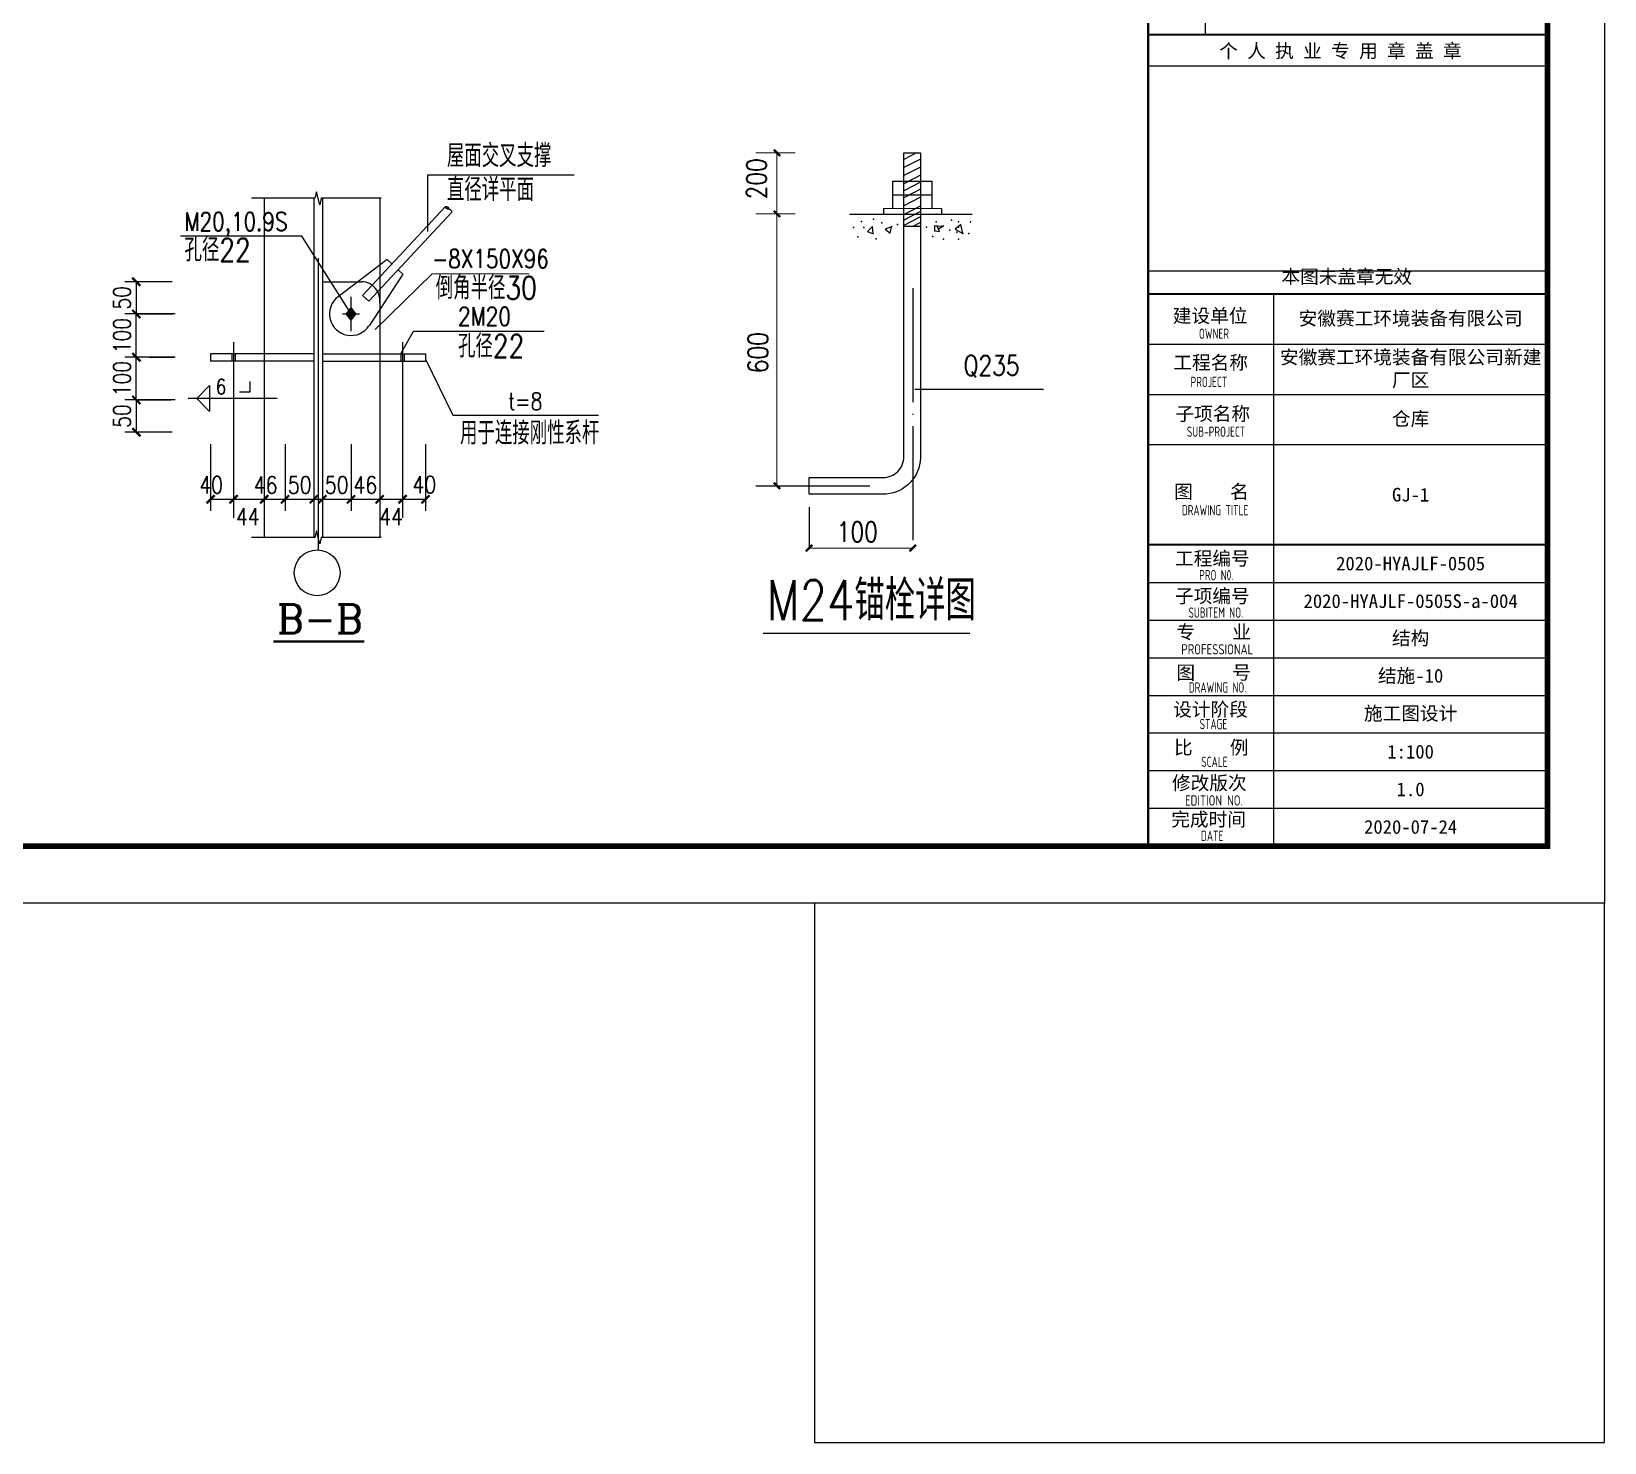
# Model space of a CAD drawing. Extents: x 1885024 to 3341100, y 16453725 to 19955423.
# Drawn here: x 3195906 to 3223489, y 18400059 to 18424800 of the extents above; entities that cross this region are included whole.
import ezdxf
from ezdxf.enums import TextEntityAlignment as Align

# ---------------------------------------------------------------- set-up
doc = ezdxf.new("R2010")
doc.units = 0
doc.header["$LTSCALE"] = 1000
doc.header["$MEASUREMENT"] = 0
for name, pattern in [('DOTE', [2.42, 2, -0.2, 0.02, -0.2]), ('x1', [2.5, 1.5, -1]), ('Z', [36, 30, -2.5, 1, -2.5])]:
    doc.linetypes.add(name, pattern=pattern)
for name, color, linetype in [('1', 7, 'Continuous'), ('DOTE', 1, 'DOTE'), ('GRID', 253, 'Z'), ('GY_QZ', 4, 'Continuous'), ('PUB_TEXT', 7, 'Continuous'), ('PUB_TITLE', 4, 'Continuous'), ('S', 2, 'Continuous'), ('TK', 4, 'Continuous'), ('X1', 2, 'x1'), ('XIANGTU', 7, 'Continuous')]:
    doc.layers.add(name, color=color, linetype=linetype)
doc.layers.add('10', color=7, linetype='Continuous', lineweight=35)
doc.layers.add('DIM', color=3, linetype='Continuous', lineweight=0)
doc.styles.add('1', font='COMPLEX.SHX', dxfattribs={"bigfont": 'ST64S.SHX'})
doc.styles.add('_HZDX', font='txt.shx', dxfattribs={"width": 0.8, "bigfont": 'HZDX.shx'})
doc.styles.add('_HZTXT', font='txt.shx', dxfattribs={"width": 0.8, "bigfont": 'hztxt.shx'})
doc.styles.add('DIM', font='txt_____.ttf')
doc.styles.add('TSSD_REIN', font='tssdeng.shx', dxfattribs={"width": 0.7, "bigfont": 'tssdchn.shx'})
doc.styles.add('图签宋体', font='', dxfattribs={"height": 300})
doc.styles.get('图签宋体').set_extended_font_data('NSimSun')

# ---------------------------------------------------------------- blocks, each defined once
blk = doc.blocks.new('GeYuanFrame_35276122', base_point=(18.76, 4.34))
at = {"layer": 'GY_QZ'}
for points in [[(542.77, 196.64), (602.76, 196.64), (602.76, 156.64), (542.81, 156.64)], [(532.76, 151.14), (602.76, 151.14), (602.76, 115.16), (532.76, 115.16)]]:
    blk.add_lwpolyline(points, close=True, dxfattribs=at)
at = {"layer": 'PUB_TITLE'}
blk.add_lwpolyline([(554.76, 14.34), (554.76, 111.14)], dxfattribs=at)
at = {"layer": 'TK'}
for p, q in [((532.76, 102.34), (602.76, 102.34)), ((532.76, 93.54), (602.76, 93.54)), ((532.76, 84.74), (554.76, 84.74)), ((532.76, 84.74), (602.76, 84.74)), ((532.76, 67.18), (602.76, 67.18)), ((532.76, 67.14), (602.76, 67.14)), ((532.76, 60.58), (602.76, 60.58)), ((532.76, 53.98), (602.76, 53.98)), ((532.76, 47.38), (602.76, 47.38)), ((532.76, 40.78), (602.76, 40.78)), ((532.76, 34.18), (602.76, 34.18)), ((532.76, 27.58), (602.76, 27.58)), ((532.76, 20.98), (602.76, 20.98)), ((532.76, 14.34), (602.76, 14.34))]:
    blk.add_line(p, q, dxfattribs=at)
for points in [[(18.76, 424.34), (612.76, 424.34), (612.76, 4.34), (18.76, 4.34), (18.76, 424.34)], [(532.76, 151.14), (602.76, 151.14)]]:
    blk.add_lwpolyline(points, dxfattribs=at)
at = {"layer": 'TK', "const_width": 1}
blk.add_lwpolyline([(602.76, 414.34), (43.76, 414.34), (43.76, 14.34), (602.76, 14.34)], close=True, dxfattribs=at)
at = {"layer": 'TK'}
for points, const_width in [([(532.76, 414.34), (532.76, 14.34)], 0.4), ([(532.76, 156.64), (602.76, 156.64)], 0.35), ([(532.76, 111.14), (602.76, 111.14)], 0.35), ([(532.76, 67.18), (602.76, 67.18)], 0.35)]:
    blk.add_lwpolyline(points, dxfattribs=dict(at, const_width=const_width))
at = {"layer": 'TK', "style": '图签宋体'}
for s, p in [('个 人 执 业 专 用 章 盖 章', (545.19, 152.58)), ('本图未盖章无效', (556.1, 113.01)), ('建设单位', (537.06, 106.14)), ('工程名称', (537.14, 97.93)), ('子项名称', (537.52, 88.95)), ('图    名', (537.3, 75.3)), ('工程编号', (537.44, 63.58)), ('子项编号', (537.44, 57)), ('专    业', (537.68, 50.69)), ('图    号', (537.69, 43.58)), ('设计阶段', (537.12, 37.12)), ('比    例', (537.26, 30.44)), ('修改版次', (536.91, 24.22)), ('完成时间', (536.79, 17.83))]:
    blk.add_text(s, height=2.4, dxfattribs=at).set_placement(p)
at = {"layer": 'TK', "style": 'TSSD_REIN'}
for s, width, p in [('OWNER', 0.7, (541.65, 103.29)), ('PROJECT', 0.7, (540.19, 94.83)), ('SUB-PROJECT', 0.7, (539.53, 86.11)), ('DRAWING TITLE', 0.7, (538.64, 72.34)), ('PRO N0.', 0.7, (541.68, 60.96)), ('SUBITEM NO.', 0.7, (539.82, 54.39)), ('PROFESSIONAL', 0.8, (538.55, 47.95)), ('DRAWING NO.', 0.7, (539.86, 41.26)), ('STAGE', 0.7, (541.76, 34.84)), ('SCALE', 0.7, (542.05, 28.23)), ('EDITION NO.', 0.8, (539.2, 21.45)), ('DATE', 0.7, (542, 15.26))]:
    blk.add_text(s, height=1.8, dxfattribs=dict(at, width=width)).set_placement(p)
at = {"layer": 'TK', "char_height": 2.4, "width": 48, "attachment_point": 5, "style": '图签宋体'}
for s, insert in [('安徽赛工环境装备有限公司', (578.76, 106.74)), ('安徽赛工环境装备有限公司新建厂区', (578.76, 97.94)), ('仓库', (578.76, 89.14)), ('GJ-1', (578.76, 75.94)), ('2020-HYAJLF-0505', (578.76, 63.88)), ('2020-HYAJLF-0505S-a-004', (578.76, 57.28)), ('结构', (578.76, 50.68)), ('结施-10', (578.76, 44.08)), ('施工图设计', (578.76, 37.48)), ('1:100', (578.76, 30.88)), ('1.0', (578.76, 24.28)), ('2020-07-24', (578.76, 17.69))]:
    blk.add_mtext(s, dxfattribs=dict(at, insert=insert))
blk = doc.blocks.new('d')
at = {"linetype": 'Continuous', "const_width": 40}
for points in [[(0, 0), (-71, -71)], [(0, 0), (71, 71)]]:
    blk.add_lwpolyline(points, dxfattribs=at)
blk = doc.blocks.new('YHKKK')
for p, q in [((644110, 276598), (644110, 277586)), ((644110, 277586), (646663, 277586)), ((641911, 276517), (639798, 276517)), ((642771, 275159), (641911, 276517)), ((643641, 274463), (643864, 274860)), ((643864, 274860), (646139, 274860)), ((640319, 274463), (640319, 274333)), ((642121, 274463), (640319, 274463)), ((642271, 274463), (644072, 274463)), ((644072, 274463), (644072, 274333)), ((642121, 274333), (640319, 274333)), ((642271, 274333), (644072, 274333)), ((644072, 274371), (644546, 273391)), ((641007, 273982), (641007, 273792)), ((641007, 273792), (640826, 273792)), ((644546, 273391), (647086, 273391))]:
    blk.add_line(p, q)
at = {"color": 7, "linetype": 'ByBlock'}
for p, q in [((639650, 275721), (638825, 275721)), ((639025, 275720), (639025, 275160)), ((639700, 275159), (638825, 275159)), ((639650, 275159), (638825, 275159)), ((639025, 274405), (639025, 275158)), ((639700, 274404), (638825, 274404)), ((639700, 274404), (638825, 274404)), ((639025, 273660), (639025, 274403)), ((639700, 273659), (638825, 273659)), ((639650, 273659), (638825, 273659)), ((639025, 273658), (639025, 273097)), ((639650, 273096), (638825, 273096)), ((640322, 272889), (640322, 271726)), ((640721, 272889), (640721, 271726)), ((641620, 272889), (641620, 271726)), ((642271, 272889), (642271, 271726)), ((642771, 272889), (642771, 271726)), ((642771, 272889), (642771, 271726)), ((643272, 272889), (643272, 271726)), ((643272, 272889), (643272, 271726)), ((643671, 272889), (643671, 271726)), ((643671, 272889), (643671, 271726)), ((643671, 272889), (643671, 271726)), ((644070, 272889), (644070, 271726)), ((640322, 271926), (642771, 271926)), ((642270, 271926), (642269, 271926)), ((642770, 271926), (642769, 271926)), ((642771, 271926), (643272, 271926)), ((642772, 271926), (642773, 271926)), ((643273, 271926), (643670, 271926)), ((643273, 271926), (643274, 271926)), ((643670, 271926), (643669, 271926)), ((643671, 271926), (644070, 271926)), ((644071, 271926), (644072, 271926))]:
    blk.add_line(p, q, dxfattribs=at)
at = {"color": 7}
for p, q in [((639025, 275159), (639659, 275159)), ((639249, 274404), (639684, 274404)), ((639025, 273659), (639630, 273659))]:
    blk.add_line(p, q, dxfattribs=at)
blk.add_circle((642180, 270643), 400)
at = {"layer": '10'}
blk.add_solid([(642771, 275289), (642671, 275159), (642871, 275159), (642771, 275029)], dxfattribs=at)
at = {"layer": 'DIM'}
for p, q in [((643190, 274889), (644189, 275860)), ((644189, 275860), (645881, 275860))]:
    blk.add_line(p, q, dxfattribs=at)
at = {"layer": 'DOTE', "linetype": 'DOTE', "ltscale": 200}
for p, q in [((642771, 274859), (642771, 275459)), ((642621, 275159), (642921, 275159)), ((640721, 274667), (640721, 271601)), ((643671, 274667), (643671, 271601))]:
    blk.add_line(p, q, dxfattribs=at)
at = {"layer": 'GRID'}
blk.add_line((642196, 276130), (642196, 271042), dxfattribs=at)
at = {"layer": 'S'}
for p, q in [((641258, 277178), (641258, 271260)), ((642121, 277178), (642121, 271260)), ((642271, 277178), (642271, 271260)), ((644421, 277036), (642971, 275483)), ((644531, 276933), (643081, 275381)), ((643272, 277178), (643272, 275704)), ((643401, 276108), (642544, 275458)), ((643401, 276108), (643483, 276031)), ((643675, 275852), (643085, 274953)), ((643593, 275929), (643675, 275852)), ((642971, 275483), (643081, 275381)), ((643272, 275346), (643272, 274463)), ((640691, 274463), (640691, 274333)), ((640751, 274463), (640751, 274333)), ((643272, 274614), (643272, 274204)), ((643641, 274463), (643641, 274333)), ((643701, 274463), (643701, 274333)), ((643272, 274333), (643272, 273471)), ((643272, 273114), (643272, 271260))]:
    blk.add_line(p, q, dxfattribs=at)
blk.add_lwpolyline([(644531, 276933, 0.45), (644476, 276984, -0.45), (644421, 277036, -0.45), (644476, 276984)], format="xyb", dxfattribs=at)
for centre, radius, start, end in [((642949, 275395), 326, 351.422, 88.2793), ((642771, 275159), 375, 127.2096, 326.7069)]:
    blk.add_arc(centre, radius, start, end, dxfattribs=at)
at = {"layer": 'X1'}
for p, q in [((642271, 275721), (642959, 275721)), ((643272, 275704), (643272, 274614)), ((643272, 274204), (643272, 273114))]:
    blk.add_line(p, q, dxfattribs=at)
at = {"layer": 'XIANGTU'}
for points in [[(643296, 277178), (642252, 277178), (642224, 277065), (642167, 277290), (642139, 277178), (641033, 277178)], [(641481, 273684), (639928, 273684)], [(643296, 271260), (642252, 271260), (642224, 271148), (642167, 271373), (642139, 271260), (641033, 271260)]]:
    blk.add_lwpolyline(points, dxfattribs=at)
blk.add_lwpolyline([(642282, 275196, 0, 75, 0), (642124, 274898, 0, 0, 0), (641456, 273637, 0, 0, 0)], format="xyseb", dxfattribs=at)
blk.add_lwpolyline([(640078, 273684), (640303, 273909), (640303, 273459)], close=True, dxfattribs=at)
at = {"layer": 'XIANGTU', "const_width": 40.5}
blk.add_lwpolyline([(643001, 269446), (641417, 269446)], dxfattribs=at)
at = {"color": 7, "linetype": 'ByBlock'}
for p, rotation in [((639025, 275721), 90), ((639025, 275159), 90), ((639025, 275159), 270), ((639025, 274404), 270), ((639025, 274404), 90), ((639025, 273659), 270), ((639025, 273659), 90), ((639025, 273096), 270), ((642771, 271926), 180), ((643272, 271926), 180), ((643272, 271926), 180), ((644070, 271926), 180)]:
    blk.add_blockref('d', p, dxfattribs=dict(at, rotation=rotation))
for p in [(640322, 271926), (640721, 271926), (641258, 271926), (641620, 271926), (642121, 271926), (642271, 271926), (642771, 271926), (643671, 271926), (643671, 271926)]:
    blk.add_blockref('d', p, dxfattribs=at)
at = {"style": '_HZTXT', "width": 0.8}
for s, height, p in [('M20,10.9S', 320, (639865, 276611)), ('-8X150X96', 320, (644181, 275962)), ('2M20', 320, (644638, 274957)), ('t=8', 300, (645513, 273484))]:
    blk.add_text(s, height=height, dxfattribs=at).set_placement(p)
at = {"color": 7, "linetype": 'ByBlock', "char_height": 300, "attachment_point": 5, "rotation": 90, "style": '_HZTXT'}
for s, insert in [('\\A1;50', (638775, 275440)), ('\\A1;100', (638775, 274781)), ('\\A1;100', (638775, 274031)), ('\\A1;50', (638775, 273378))]:
    blk.add_mtext(s, dxfattribs=dict(at, insert=insert))
at = {"color": 7, "linetype": 'ByBlock', "char_height": 300, "attachment_point": 5, "style": '_HZTXT'}
for s, insert in [('\\A1;40', (640332, 272178)), ('46', (641282, 272176)), ('\\A1;50', (641876, 272176)), ('\\A1;50', (642521, 272176)), ('46', (643021, 272176)), ('\\A1;40', (644050, 272181)), ('44', (640970, 271623)), ('44', (643471, 271623))]:
    blk.add_mtext(s, dxfattribs=dict(at, insert=insert))
at = {"layer": '1', "color": 0, "linetype": 'Continuous', "style": '1'}
blk.add_text('B-B', height=500, dxfattribs=at).set_placement((642229, 269840), align=Align.MIDDLE)
at = {"layer": 'PUB_TEXT', "style": '_HZDX', "width": 0.8}
for s, p in [('屋面交叉支撑', (644444, 277721)), ('直径详平面', (644444, 277129)), ('孔径22', (639865, 276077)), ('倒角半径30', (644249, 275415)), ('孔径22', (644638, 274399)), ('用于连接刚性系杆', (644673, 272882))]:
    blk.add_text(s, height=400, dxfattribs=at).set_placement(p)
at = {"layer": 'XIANGTU', "style": '_HZTXT', "width": 0.8}
blk.add_text('6', height=263, dxfattribs=at).set_placement((640593, 273759), align=Align.RIGHT)

msp = doc.modelspace()

# ---------------------------------------------------------------- linework, layer by layer
at = {"linetype": 'ByBlock'}
for p, q in [((3208978.8, 18422672.5), (3208980, 18422672.5)), ((3208978.8, 18421601), (3208980, 18421601)), ((3208979.2, 18416832.6), (3208980, 18416832.6)), ((3209540.9, 18415742.2), (3209541.7, 18415742.2)), ((3211358.9, 18415742.2), (3211359.7, 18415742.2))]:
    msp.add_line(p, q, dxfattribs=at)
for p, q in [((3211422.8, 18422672.5), (3211202.3, 18422557.9)), ((3211492, 18422563.4), (3211202.3, 18422412.8)), ((3211492, 18422563.4), (3211202.3, 18422412.8)), ((3211492, 18422422.5), (3211202.3, 18422271.9)), ((3211492, 18422281.5), (3211202.3, 18422131)), ((3211007.7, 18422176.2), (3211695.4, 18422176.2)), ((3211007.7, 18421935.3), (3211007.7, 18422176.2)), ((3211492, 18422156.2), (3211202.3, 18422005.7)), ((3211492, 18422035.7), (3211202.3, 18421885.2)), ((3211695.4, 18422176.2), (3211695.4, 18421935.3)), ((3211007.7, 18421935.3), (3211695.4, 18421935.3)), ((3211007.7, 18421694.3), (3211007.7, 18421935.3)), ((3211492, 18421893.4), (3211202.3, 18421742.9)), ((3211497.5, 18421741), (3211207.8, 18421590.5)), ((3211695.4, 18421935.3), (3211695.4, 18421694.3)), ((3210250.7, 18421594.2), (3212400.5, 18421594.2)), ((3210846, 18421694.3), (3210846, 18421595.9)), ((3211481.7, 18421637.8), (3211192, 18421487.2)), ((3211481.7, 18421543.6), (3211202.3, 18421398.4)), ((3211481.7, 18421447.1), (3211357.9, 18421382.7)), ((3211860.5, 18421694.3), (3211860.5, 18421595.9)), ((3210650.2, 18421378), (3210567.1, 18421295)), ((3210567.1, 18421295), (3210665.3, 18421249.7)), ((3210665.3, 18421249.7), (3210650.2, 18421378)), ((3210997.7, 18421378), (3210876.9, 18421332.7)), ((3210876.9, 18421332.7), (3210960, 18421264.8)), ((3210960, 18421264.8), (3210988.6, 18421374.6)), ((3211492, 18421382.7), (3211202.3, 18421382.7)), ((3211798.6, 18421385.6), (3211738.1, 18421393.1)), ((3211738.1, 18421393.1), (3211738.1, 18421302.5)), ((3211738.1, 18421302.5), (3211828.8, 18421295)), ((3211784.6, 18421387.3), (3211904.3, 18421393.1)), ((3211828.8, 18421295), (3211784.6, 18421387.3)), ((3211904.3, 18421393.1), (3211809.7, 18421334.8)), ((3212199, 18421415.8), (3212100.7, 18421332.7)), ((3212100.7, 18421332.7), (3212236.7, 18421257.2)), ((3212236.7, 18421257.2), (3212199, 18421415.8)), ((3211392.2, 18418525.6), (3213653.5, 18418525.6)), ((3209539.4, 18416458.6), (3209539.4, 18415742.2)), ((3208736.6, 18414251.8), (3212359.6, 18414251.8))]:
    msp.add_line(p, q)
at = {"linetype": 'DOTE'}
for p, q in [((3211357.4, 18420298.6), (3211357.4, 18415742.2)), ((3208607.9, 18416832.6), (3210780.1, 18416832.6))]:
    msp.add_line(p, q, dxfattribs=at)
at = {"const_width": 40.1}
for points in [[(3208922.3, 18422728.5), (3209034.4, 18422616.4)], [(3208921.6, 18421657.1), (3209033.8, 18421545)], [(3208922.3, 18416888.7), (3209034.4, 18416776.5)], [(3209484, 18415686.1), (3209596.2, 18415798.3)], [(3211302.1, 18415686.1), (3211414.2, 18415798.3)]]:
    msp.add_lwpolyline(points, dxfattribs=at)
msp.add_lwpolyline([(3209539.4, 18416689.9), (3209539.4, 18416979.6), (3210840.2, 18416979.6, 0.4142136), (3211202.3, 18417341.7), (3211202.3, 18422672.5), (3211492, 18422672.5), (3211492, 18417324.9, -0.3847322), (3210892.5, 18416689.9)], format="xyb", close=True)
msp.add_lwpolyline([(3223488.7, 18409516.2), (3209633.5, 18409516.2), (3209633.5, 18400059.2), (3223488.7, 18400059.2)], close=True)
for p in [(3210461.3, 18421468.6), (3210672.9, 18421506.4), (3210816.4, 18421446), (3211768.3, 18421594.2), (3211768.3, 18421461.1), (3212040.3, 18421491.3), (3212161.2, 18421461.1), (3212372.7, 18421461.1), (3210317.8, 18421362.9), (3210393.3, 18421196.8), (3210499.1, 18421362.9), (3210718.2, 18421166.7), (3211088.4, 18421415.8), (3211602.1, 18421370.5), (3211707.9, 18421204.4), (3211896.8, 18421159.1), (3212010.1, 18421317.6), (3212131, 18421279.9), (3212161.2, 18421370.5), (3212161.2, 18421159.1), (3212236.7, 18421257.2), (3212342.5, 18421257.2)]:
    msp.add_point(p)
at = {"layer": 'DIM'}
for p, q in [((3208607.9, 18422672.5), (3209297, 18422672.5)), ((3208977.7, 18422672.5), (3208977.7, 18416832.6)), ((3208607.9, 18421601), (3209297, 18421601)), ((3210846, 18421694.3), (3211860.5, 18421694.3)), ((3210846, 18421595.9), (3211860.5, 18421595.9)), ((3209539.4, 18415742.2), (3211357.4, 18415742.2))]:
    msp.add_line(p, q, dxfattribs=at)

# ---------------------------------------------------------------- block references
for name, p, xscale, yscale, zscale in [('GeYuanFrame_35276122', (3164088.7, 18409516.2), 100, 100, 100), ('YHKKK', (2555524, 18143312.1), 1.004999999888241, 1.005000000004657, 1.005)]:
    msp.add_blockref(name, p, dxfattribs=dict(xscale=xscale, yscale=yscale, zscale=zscale))

# ---------------------------------------------------------------- texts
at = {"color": 0, "linetype": 'ByBlock', "style": 'DIM', "width": 0.8}
for s, p in [('200', (3208791.7, 18422216.5)), ('600', (3208819.7, 18419169))]:
    msp.add_text(s, height=350.22, rotation=90, dxfattribs=at).set_placement(p, align=Align.CENTER)
at = {"style": '_HZTXT', "width": 0.8}
msp.add_text('Q235', height=350.22, dxfattribs=at).set_placement((3212247.9, 18418769.6))
at = {"color": 0, "linetype": 'ByBlock', "style": 'DIM', "width": 0.8}
msp.add_text('100', height=350.22, dxfattribs=at).set_placement((3210387, 18415850.3), align=Align.CENTER)
at = {"layer": '1', "color": 0, "linetype": 'Continuous', "style": '_HZDX', "width": 0.8}
msp.add_text('M24锚栓详图', height=700.44, dxfattribs=at).set_placement((3208798.6, 18414476.8))

doc.saveas('drawing.dxf')
